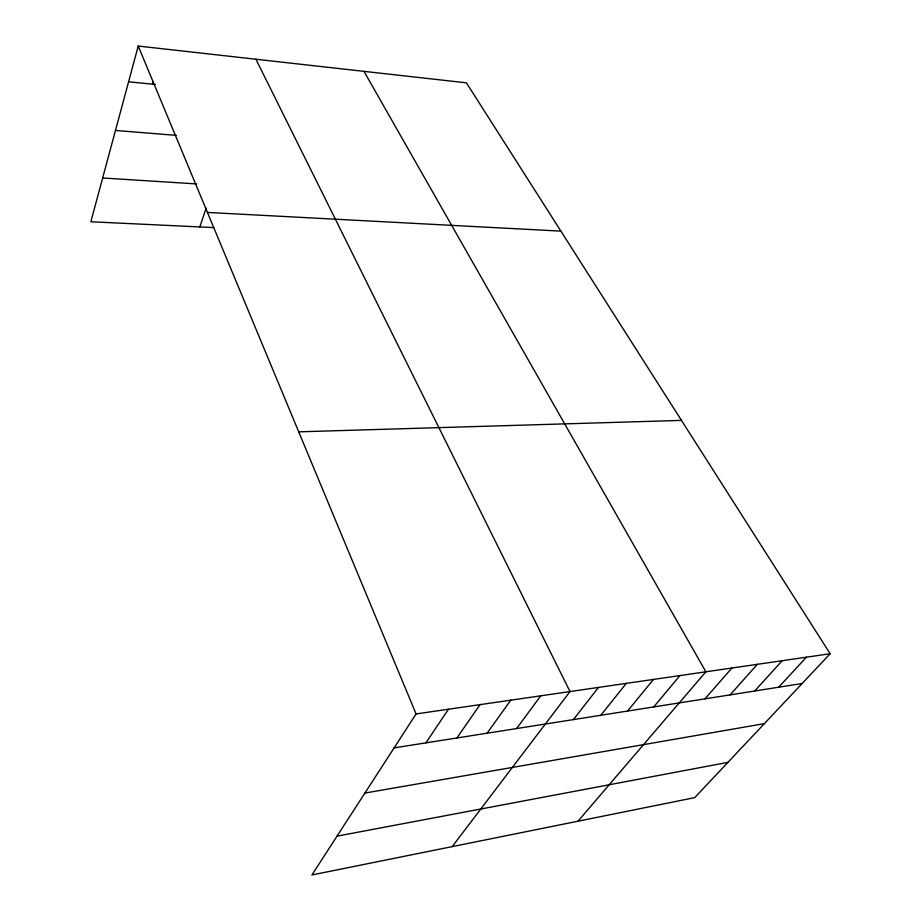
<?xml version="1.0" encoding="UTF-8"?>
<svg xmlns="http://www.w3.org/2000/svg" width="921" height="921" viewBox="0 0 921 921"><rect width="100%" height="100%" fill="white"/><g stroke="black" fill="none" stroke-linecap="round" stroke-linejoin="round"><path stroke-width="1.38" d="M830.155 653.737L416.073 713.936L311.931 874.95L694.722 797.632L830.155 653.737L466.406 82.832L138.231 46.05L90.845 221.765L213.695 227.591M152.587 84.168L153.358 81.451M199.834 226.923L206.131 208.111M425.916 742.856L448.469 709.228M456.897 737.974L480.025 704.646M487.105 733.208L510.787 700.167M516.577 728.557L540.765 695.816M452.211 846.618L569.995 691.567L255.934 59.243M573.403 719.6L598.5 687.411M600.803 715.272L626.326 683.37M627.569 711.058L653.473 679.422M653.714 706.937L679.974 675.565M578.008 821.198L705.866 671.8L363.979 71.354M704.968 698.843L731.907 668.024M730.1 694.883L757.338 664.317M754.644 691.015L782.182 660.714M778.648 687.227L806.439 657.18M337.028 836.153L727.924 762.358M364.9 793.062L764.361 723.641M394.13 747.875L802.122 683.52M298.715 431.834L681.482 420.39M207.444 212.429L560.901 231.136M102.645 177.983L196.634 183.935M115.47 130.46L176.233 135.364M128.583 81.808L155.361 84.444M138.231 46.05L416.073 713.936"/></g></svg>
